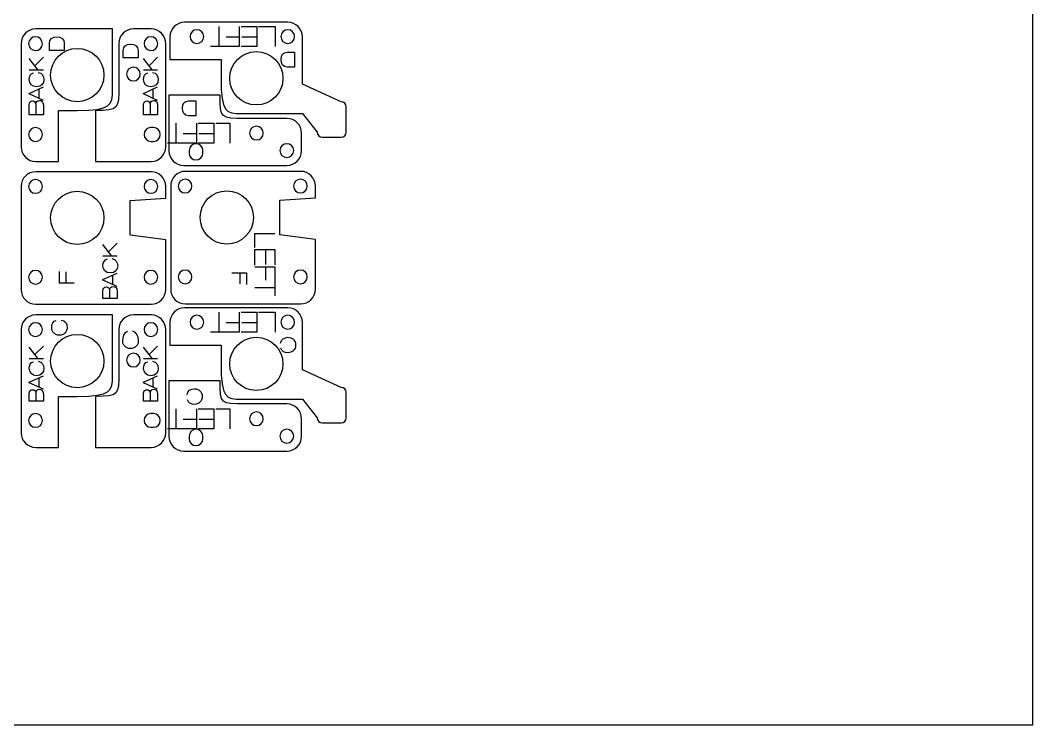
# Model space of a CAD drawing. Extents: x -610 to 0, y -305 to 0.
# Drawn here: x -206.2 to 0, y -304.8 to -161.3 of the extents above; entities that cross this region are included whole.
import ezdxf

# ---------------------------------------------------------------- set-up
doc = ezdxf.new("R2010")
doc.units = 0
doc.layers.add('CUTS', color=1, linetype='Continuous', true_color=0xff0000)
doc.layers.add('TEXT', color=5, linetype='Continuous', true_color=0x0000ff)
doc.layers.add('laser bed referance', color=3, linetype='Continuous', lineweight=25, true_color=0x00ff00)

msp = doc.modelspace()

# ---------------------------------------------------------------- linework, layer by layer
at = {"layer": 'CUTS', "color": 1, "lineweight": 25, "true_color": 0xff0000}
for points in [[(-151.72, -161.71), (-172.72, -161.71)], [(-187.4, -163.08), (-203.02, -163.08)], [(-187.4, -175.48), (-187.4, -163.08), (-187.4, -163.08)], [(-179.55, -163.08), (-183.14, -163.08)], [(-175.72, -164.71), (-175.72, -169.31), (-165.31, -169.31), (-165.31, -173.14)], [(-140.82, -177.93), (-148.72, -174.33), (-148.72, -164.71)], [(-206.02, -166.08), (-206.02, -187.08)], [(-186.14, -166.08), (-186.14, -174.67), (-186.14, -174.67)], [(-176.55, -187.08), (-176.55, -166.08)], [(-165.5, -176.58), (-175.9, -176.58), (-175.9, -187.89)], [(-139.82, -184.13), (-139.82, -178.93)], [(-203.02, -190.08), (-198.41, -190.08), (-198.41, -179.67), (-194.58, -179.67)], [(-190.86, -179.68), (-190.86, -190.08), (-179.55, -190.08)], [(-161.12, -180.33), (-148.71, -180.33), (-145.72, -184.13)], [(-151.9, -181.3), (-160.49, -181.3), (-160.49, -181.3)], [(-179.07, -183.18), (-179.58, -183.18)], [(-148.9, -187.89), (-148.9, -184.3)], [(-144.7, -185.13), (-140.82, -185.13), (-140.82, -185.13)], [(-179.59, -185.98), (-179.08, -185.98), (-179.08, -185.98)], [(-171.8, -187.86), (-171.8, -188.37), (-171.8, -188.37)], [(-169, -188.37), (-169, -187.86)], [(-172.9, -190.89), (-151.9, -190.89)], [(-179.55, -192.16), (-203.02, -192.16)], [(-149.09, -192.09), (-172.56, -192.09)], [(-206.02, -195.16), (-206.02, -216.16)], [(-176.55, -197.56), (-176.55, -195.16)], [(-175.56, -195.09), (-175.56, -216.08)], [(-153.34, -197.96), (-146.09, -197.49), (-146.09, -195.09)], [(-183.8, -205.1), (-183.8, -198.03), (-183.8, -198.03)], [(-146.09, -216.08), (-146.09, -205.99), (-153.34, -205.03), (-153.34, -197.96), (-153.34, -197.96)], [(-176.55, -216.16), (-176.55, -206.06)], [(-203.02, -219.16), (-179.55, -219.16)], [(-151.72, -219.88), (-172.72, -219.88)], [(-172.56, -219.08), (-149.09, -219.08)], [(-187.4, -221.33), (-203.02, -221.33)], [(-187.4, -233.73), (-187.4, -221.33), (-187.4, -221.33)], [(-179.55, -221.33), (-183.14, -221.33)], [(-206.02, -224.33), (-206.02, -245.32)], [(-186.14, -224.33), (-186.14, -232.91), (-186.14, -232.91)], [(-176.55, -245.32), (-176.55, -224.33)], [(-175.72, -222.88), (-175.72, -227.48), (-165.31, -227.48), (-165.31, -231.31)], [(-140.82, -236.1), (-148.72, -232.5), (-148.72, -222.88)], [(-165.5, -234.75), (-175.9, -234.75), (-175.9, -246.06)], [(-139.82, -242.3), (-139.82, -237.1)], [(-203.02, -248.32), (-198.41, -248.32), (-198.41, -237.91), (-194.58, -237.91)], [(-190.86, -237.92), (-190.86, -248.32), (-179.55, -248.32)], [(-161.12, -238.5), (-148.71, -238.5), (-145.72, -242.3)], [(-151.9, -239.47), (-160.49, -239.47), (-160.49, -239.47)], [(-179.07, -241.42), (-179.58, -241.42)], [(-148.9, -246.06), (-148.9, -242.47)], [(-144.7, -243.3), (-140.82, -243.3), (-140.82, -243.3)], [(-179.59, -244.22), (-179.08, -244.22), (-179.08, -244.22)], [(-171.8, -246.03), (-171.8, -246.53), (-171.8, -246.53)], [(-169, -246.54), (-169, -246.03)], [(-172.9, -249.06), (-151.9, -249.06)]]:
    msp.add_lwpolyline(points, dxfattribs=at)
for points in [[(-172.72, -161.71), (-174.37, -161.71), (-175.72, -163.05), (-175.72, -164.71)], [(-148.72, -164.71), (-148.72, -163.05), (-150.06, -161.71), (-151.72, -161.71)], [(-203.02, -163.08), (-204.67, -163.08), (-206.02, -164.42), (-206.02, -166.08)], [(-203.08, -164.68), (-203.85, -164.68), (-204.48, -165.3), (-204.48, -166.08)], [(-201.69, -166.09), (-201.68, -165.31), (-202.31, -164.68), (-203.08, -164.68)], [(-183.14, -163.08), (-184.8, -163.08), (-186.14, -164.42), (-186.14, -166.08)], [(-179.58, -164.68), (-180.35, -164.68), (-180.98, -165.3), (-180.98, -166.08)], [(-178.18, -166.09), (-178.18, -165.31), (-178.81, -164.68), (-179.58, -164.68)], [(-176.55, -166.08), (-176.55, -164.42), (-177.89, -163.08), (-179.55, -163.08)], [(-170.21, -163.24), (-170.99, -163.24), (-171.61, -163.86), (-171.62, -164.63)], [(-171.62, -164.63), (-171.62, -165.41), (-170.99, -166.04), (-170.22, -166.04)], [(-170.22, -166.04), (-169.45, -166.04), (-168.82, -165.42), (-168.82, -164.64)], [(-168.82, -164.64), (-168.81, -163.87), (-169.44, -163.24), (-170.21, -163.24)], [(-151.71, -163.24), (-152.49, -163.24), (-153.12, -163.86), (-153.12, -164.63)], [(-153.12, -164.63), (-153.12, -165.41), (-152.5, -166.04), (-151.72, -166.04)], [(-151.72, -166.04), (-150.95, -166.04), (-150.32, -165.42), (-150.32, -164.64)], [(-150.32, -164.64), (-150.32, -163.87), (-150.94, -163.24), (-151.71, -163.24)], [(-204.48, -166.08), (-204.49, -166.85), (-203.86, -167.48), (-203.09, -167.48)], [(-203.09, -167.48), (-202.32, -167.48), (-201.69, -166.86), (-201.69, -166.09)], [(-180.98, -166.08), (-180.99, -166.85), (-180.36, -167.48), (-179.59, -167.48)], [(-179.59, -167.48), (-178.82, -167.48), (-178.19, -166.86), (-178.18, -166.09)], [(-200.01, -172.48), (-200.01, -169.48), (-197.58, -167.05), (-194.58, -167.05)], [(-194.58, -167.05), (-191.59, -167.05), (-189.16, -169.48), (-189.16, -172.48)], [(-163.54, -173.14), (-163.54, -170.14), (-161.11, -167.71), (-158.12, -167.71)], [(-158.12, -167.71), (-155.12, -167.71), (-152.69, -170.14), (-152.69, -173.14)], [(-183.14, -170.88), (-183.91, -170.88), (-184.54, -171.5), (-184.54, -172.27)], [(-181.74, -172.28), (-181.74, -171.51), (-182.36, -170.88), (-183.14, -170.88)], [(-194.58, -177.9), (-197.58, -177.9), (-200.01, -175.48), (-200.01, -172.48)], [(-189.16, -172.48), (-189.16, -175.48), (-191.59, -177.9), (-194.58, -177.9)], [(-184.54, -172.27), (-184.54, -173.05), (-183.92, -173.68), (-183.15, -173.68)], [(-183.15, -173.68), (-182.37, -173.68), (-181.74, -173.06), (-181.74, -172.28)], [(-165.31, -173.14), (-165.31, -180.05), (-164.26, -180.33), (-161.12, -180.33)], [(-158.12, -178.56), (-161.11, -178.56), (-163.54, -176.13), (-163.54, -173.14)], [(-152.69, -173.14), (-152.69, -176.13), (-155.12, -178.56), (-158.12, -178.56)], [(-186.14, -174.67), (-186.14, -179.47), (-186.14, -179.68), (-190.86, -179.68)], [(-194.58, -179.67), (-187.67, -179.67), (-187.4, -178.62), (-187.4, -175.48)], [(-160.49, -181.3), (-165.29, -181.3), (-165.5, -181.3), (-165.5, -176.58)], [(-139.82, -178.93), (-139.82, -178.38), (-140.27, -177.93), (-140.82, -177.93)], [(-148.9, -184.3), (-148.9, -182.65), (-150.25, -181.3), (-151.9, -181.3)], [(-203.08, -183.18), (-203.85, -183.17), (-204.48, -183.8), (-204.48, -184.57)], [(-201.69, -184.58), (-201.68, -183.81), (-202.31, -183.18), (-203.08, -183.18)], [(-179.58, -183.18), (-180.35, -183.17), (-180.98, -183.8), (-180.98, -184.57)], [(-177.67, -184.58), (-177.67, -183.81), (-178.3, -183.18), (-179.07, -183.18)], [(-158.1, -182.9), (-158.87, -182.9), (-159.5, -183.52), (-159.5, -184.3)], [(-156.7, -184.31), (-156.7, -183.53), (-157.33, -182.91), (-158.1, -182.9)], [(-204.48, -184.57), (-204.49, -185.35), (-203.86, -185.97), (-203.09, -185.98)], [(-203.09, -185.98), (-202.32, -185.98), (-201.69, -185.35), (-201.69, -184.58)], [(-180.98, -184.57), (-180.99, -185.35), (-180.36, -185.97), (-179.59, -185.98)], [(-179.08, -185.98), (-178.31, -185.98), (-177.68, -185.36), (-177.67, -184.58)], [(-159.5, -184.3), (-159.51, -185.07), (-158.88, -185.7), (-158.11, -185.7)], [(-158.11, -185.7), (-157.33, -185.71), (-156.71, -185.08), (-156.7, -184.31)], [(-145.72, -184.13), (-145.72, -184.68), (-145.26, -185.13), (-144.7, -185.13)], [(-140.82, -185.13), (-140.27, -185.13), (-139.82, -184.68), (-139.82, -184.13)], [(-206.02, -187.08), (-206.02, -188.73), (-204.67, -190.08), (-203.02, -190.08)], [(-179.55, -190.08), (-177.89, -190.08), (-176.55, -188.73), (-176.55, -187.08)], [(-170.4, -186.46), (-171.17, -186.46), (-171.8, -187.08), (-171.8, -187.86)], [(-169, -187.86), (-169, -187.09), (-169.62, -186.46), (-170.4, -186.46)], [(-151.9, -186.46), (-152.67, -186.46), (-153.3, -187.08), (-153.3, -187.85)], [(-150.5, -187.86), (-150.5, -187.09), (-151.13, -186.46), (-151.9, -186.46)], [(-175.9, -187.89), (-175.9, -189.55), (-174.56, -190.89), (-172.9, -190.89)], [(-171.8, -188.37), (-171.8, -189.14), (-171.18, -189.77), (-170.41, -189.77)], [(-170.41, -189.77), (-169.63, -189.77), (-169, -189.15), (-169, -188.37)], [(-153.3, -187.85), (-153.31, -188.63), (-152.68, -189.26), (-151.91, -189.26)], [(-151.91, -189.26), (-151.14, -189.26), (-150.51, -188.64), (-150.5, -187.86)], [(-151.9, -190.89), (-150.25, -190.89), (-148.9, -189.55), (-148.9, -187.89)], [(-203.02, -192.16), (-204.67, -192.16), (-206.02, -193.5), (-206.02, -195.16)], [(-203.08, -193.76), (-203.85, -193.76), (-204.48, -194.38), (-204.48, -195.16)], [(-201.69, -195.17), (-201.68, -194.39), (-202.31, -193.76), (-203.08, -193.76)], [(-179.58, -193.76), (-180.35, -193.76), (-180.98, -194.38), (-180.98, -195.16)], [(-178.18, -195.17), (-178.18, -194.39), (-178.81, -193.77), (-179.58, -193.76)], [(-176.55, -195.16), (-176.55, -193.5), (-177.89, -192.16), (-179.55, -192.16)], [(-172.56, -192.09), (-174.21, -192.09), (-175.56, -193.43), (-175.56, -195.09)], [(-172.62, -193.69), (-173.4, -193.68), (-174.02, -194.31), (-174.03, -195.08)], [(-171.23, -195.09), (-171.22, -194.32), (-171.85, -193.69), (-172.62, -193.69)], [(-149.12, -193.69), (-149.9, -193.68), (-150.52, -194.31), (-150.53, -195.08)], [(-147.73, -195.09), (-147.72, -194.32), (-148.35, -193.69), (-149.12, -193.69)], [(-146.09, -195.09), (-146.09, -193.43), (-147.44, -192.09), (-149.09, -192.09)], [(-204.48, -195.16), (-204.49, -195.93), (-203.86, -196.56), (-203.09, -196.56)], [(-203.09, -196.56), (-202.32, -196.57), (-201.69, -195.94), (-201.69, -195.17)], [(-180.98, -195.16), (-180.99, -195.93), (-180.36, -196.56), (-179.59, -196.56)], [(-179.59, -196.56), (-178.82, -196.57), (-178.19, -195.94), (-178.18, -195.17)], [(-174.03, -195.08), (-174.03, -195.86), (-173.4, -196.48), (-172.63, -196.49)], [(-172.63, -196.49), (-171.86, -196.49), (-171.23, -195.87), (-171.23, -195.09)], [(-150.53, -195.08), (-150.53, -195.86), (-149.9, -196.48), (-149.13, -196.49)], [(-149.13, -196.49), (-148.36, -196.49), (-147.73, -195.87), (-147.73, -195.09)], [(-200.01, -201.56), (-200.01, -198.56), (-197.58, -196.14), (-194.58, -196.14)], [(-194.58, -196.14), (-191.59, -196.14), (-189.16, -198.56), (-189.16, -201.56)], [(-183.8, -198.03), (-183.8, -198.03), (-176.55, -197.56), (-176.55, -197.56)], [(-169.55, -201.49), (-169.55, -198.49), (-167.12, -196.06), (-164.13, -196.06)], [(-164.13, -196.06), (-161.13, -196.06), (-158.7, -198.49), (-158.7, -201.49)], [(-194.58, -206.99), (-197.58, -206.99), (-200.01, -204.56), (-200.01, -201.56)], [(-189.16, -201.56), (-189.16, -204.56), (-191.59, -206.99), (-194.58, -206.99)], [(-164.13, -206.91), (-167.12, -206.91), (-169.55, -204.48), (-169.55, -201.49)], [(-158.7, -201.49), (-158.7, -204.48), (-161.13, -206.91), (-164.13, -206.91)], [(-176.55, -206.06), (-176.55, -206.06), (-183.8, -205.1), (-183.8, -205.1)], [(-203.08, -212.26), (-203.85, -212.26), (-204.48, -212.88), (-204.48, -213.65)], [(-201.69, -213.66), (-201.68, -212.89), (-202.31, -212.26), (-203.08, -212.26)], [(-179.58, -212.26), (-180.35, -212.26), (-180.98, -212.88), (-180.98, -213.65)], [(-178.18, -213.66), (-178.18, -212.89), (-178.81, -212.26), (-179.58, -212.26)], [(-172.62, -212.18), (-173.4, -212.18), (-174.02, -212.81), (-174.03, -213.58)], [(-171.23, -213.59), (-171.22, -212.82), (-171.85, -212.19), (-172.62, -212.18)], [(-149.12, -212.18), (-149.89, -212.18), (-150.52, -212.81), (-150.52, -213.58)], [(-147.73, -213.59), (-147.72, -212.81), (-148.35, -212.19), (-149.12, -212.18)], [(-204.48, -213.65), (-204.49, -214.43), (-203.86, -215.06), (-203.09, -215.06)], [(-203.09, -215.06), (-202.32, -215.06), (-201.69, -214.44), (-201.69, -213.66)], [(-180.98, -213.65), (-180.99, -214.43), (-180.36, -215.06), (-179.59, -215.06)], [(-179.59, -215.06), (-178.82, -215.06), (-178.19, -214.44), (-178.18, -213.66)], [(-174.03, -213.58), (-174.03, -214.35), (-173.4, -214.98), (-172.63, -214.98)], [(-172.63, -214.98), (-171.86, -214.99), (-171.23, -214.36), (-171.23, -213.59)], [(-150.52, -213.58), (-150.53, -214.35), (-149.9, -214.98), (-149.13, -214.98)], [(-149.13, -214.98), (-148.36, -214.99), (-147.73, -214.36), (-147.73, -213.59)], [(-206.02, -216.16), (-206.02, -217.82), (-204.67, -219.16), (-203.02, -219.16)], [(-179.55, -219.16), (-177.89, -219.16), (-176.55, -217.82), (-176.55, -216.16)], [(-175.56, -216.08), (-175.56, -217.74), (-174.21, -219.08), (-172.56, -219.08)], [(-149.09, -219.08), (-147.44, -219.08), (-146.09, -217.74), (-146.09, -216.08)], [(-172.72, -219.88), (-174.37, -219.88), (-175.72, -221.22), (-175.72, -222.88)], [(-148.72, -222.88), (-148.72, -221.22), (-150.06, -219.88), (-151.72, -219.88)], [(-203.02, -221.33), (-204.67, -221.33), (-206.02, -222.67), (-206.02, -224.33)], [(-183.14, -221.33), (-184.8, -221.33), (-186.14, -222.67), (-186.14, -224.33)], [(-176.55, -224.33), (-176.55, -222.67), (-177.89, -221.33), (-179.55, -221.33)], [(-170.21, -221.41), (-170.99, -221.41), (-171.61, -222.03), (-171.62, -222.8)], [(-168.82, -222.81), (-168.81, -222.04), (-169.44, -221.41), (-170.21, -221.41)], [(-151.71, -221.41), (-152.49, -221.41), (-153.12, -222.03), (-153.12, -222.8)], [(-150.32, -222.81), (-150.32, -222.04), (-150.94, -221.41), (-151.71, -221.41)], [(-204.48, -224.32), (-204.49, -225.09), (-203.86, -225.72), (-203.09, -225.73)], [(-203.08, -222.93), (-203.85, -222.92), (-204.48, -223.55), (-204.48, -224.32)], [(-203.09, -225.73), (-202.32, -225.73), (-201.69, -225.1), (-201.69, -224.33)], [(-201.69, -224.33), (-201.68, -223.56), (-202.31, -222.93), (-203.08, -222.93)], [(-180.98, -224.32), (-180.99, -225.09), (-180.36, -225.72), (-179.59, -225.73)], [(-179.58, -222.93), (-180.35, -222.92), (-180.98, -223.55), (-180.98, -224.32)], [(-179.59, -225.73), (-178.82, -225.73), (-178.19, -225.1), (-178.18, -224.33)], [(-178.18, -224.33), (-178.18, -223.56), (-178.81, -222.93), (-179.58, -222.93)], [(-171.62, -222.8), (-171.62, -223.58), (-170.99, -224.21), (-170.22, -224.21)], [(-170.22, -224.21), (-169.45, -224.21), (-168.82, -223.59), (-168.82, -222.81)], [(-153.12, -222.8), (-153.12, -223.58), (-152.5, -224.21), (-151.72, -224.21)], [(-151.72, -224.21), (-150.95, -224.21), (-150.32, -223.59), (-150.32, -222.81)], [(-200.01, -230.73), (-200.01, -227.73), (-197.58, -225.3), (-194.58, -225.3)], [(-194.58, -225.3), (-191.59, -225.3), (-189.16, -227.73), (-189.16, -230.73)], [(-163.54, -231.31), (-163.54, -228.31), (-161.11, -225.88), (-158.12, -225.88)], [(-158.12, -225.88), (-155.12, -225.88), (-152.69, -228.31), (-152.69, -231.31)], [(-194.58, -236.15), (-197.58, -236.15), (-200.01, -233.72), (-200.01, -230.73)], [(-189.16, -230.73), (-189.16, -233.72), (-191.59, -236.15), (-194.58, -236.15)], [(-183.14, -229.13), (-183.91, -229.12), (-184.54, -229.75), (-184.54, -230.52)], [(-184.54, -230.52), (-184.54, -231.29), (-183.92, -231.92), (-183.15, -231.93)], [(-183.15, -231.93), (-182.37, -231.93), (-181.74, -231.3), (-181.74, -230.53)], [(-181.74, -230.53), (-181.74, -229.76), (-182.36, -229.13), (-183.14, -229.13)], [(-186.14, -232.91), (-186.14, -237.72), (-186.14, -237.92), (-190.86, -237.92)], [(-165.31, -231.31), (-165.31, -238.22), (-164.26, -238.5), (-161.12, -238.5)], [(-158.12, -236.73), (-161.11, -236.73), (-163.54, -234.3), (-163.54, -231.31)], [(-152.69, -231.31), (-152.69, -234.3), (-155.12, -236.73), (-158.12, -236.73)], [(-194.58, -237.91), (-187.67, -237.91), (-187.4, -236.86), (-187.4, -233.73)], [(-160.49, -239.47), (-165.29, -239.47), (-165.5, -239.47), (-165.5, -234.75)], [(-139.82, -237.1), (-139.82, -236.54), (-140.27, -236.1), (-140.82, -236.1)], [(-158.1, -241.07), (-158.87, -241.07), (-159.5, -241.69), (-159.5, -242.47)], [(-156.7, -242.48), (-156.7, -241.7), (-157.33, -241.08), (-158.1, -241.07)], [(-148.9, -242.47), (-148.9, -240.82), (-150.25, -239.47), (-151.9, -239.47)], [(-204.48, -242.82), (-204.49, -243.59), (-203.86, -244.22), (-203.09, -244.22)], [(-203.08, -241.42), (-203.85, -241.42), (-204.48, -242.05), (-204.48, -242.82)], [(-203.09, -244.22), (-202.32, -244.23), (-201.69, -243.6), (-201.69, -242.83)], [(-201.69, -242.83), (-201.68, -242.05), (-202.31, -241.42), (-203.08, -241.42)], [(-180.98, -242.82), (-180.99, -243.59), (-180.36, -244.22), (-179.59, -244.22)], [(-179.58, -241.42), (-180.35, -241.42), (-180.98, -242.04), (-180.98, -242.82)], [(-179.08, -244.22), (-178.31, -244.23), (-177.68, -243.6), (-177.67, -242.83)], [(-177.67, -242.83), (-177.67, -242.05), (-178.3, -241.42), (-179.07, -241.42)], [(-159.5, -242.47), (-159.51, -243.24), (-158.88, -243.87), (-158.11, -243.87)], [(-158.11, -243.87), (-157.33, -243.88), (-156.71, -243.25), (-156.7, -242.48)], [(-145.72, -242.3), (-145.72, -242.85), (-145.26, -243.3), (-144.7, -243.3)], [(-140.82, -243.3), (-140.27, -243.3), (-139.82, -242.85), (-139.82, -242.3)], [(-206.02, -245.32), (-206.02, -246.98), (-204.67, -248.32), (-203.02, -248.32)], [(-179.55, -248.32), (-177.89, -248.32), (-176.55, -246.98), (-176.55, -245.32)], [(-170.4, -244.63), (-171.17, -244.63), (-171.8, -245.25), (-171.8, -246.03)], [(-169, -246.03), (-169, -245.26), (-169.62, -244.63), (-170.4, -244.63)], [(-151.9, -244.63), (-152.67, -244.63), (-153.3, -245.25), (-153.3, -246.02)], [(-150.5, -246.03), (-150.5, -245.26), (-151.13, -244.63), (-151.9, -244.63)], [(-175.9, -246.06), (-175.9, -247.72), (-174.56, -249.06), (-172.9, -249.06)], [(-171.8, -246.53), (-171.8, -247.31), (-171.18, -247.94), (-170.41, -247.94)], [(-170.41, -247.94), (-169.63, -247.94), (-169, -247.32), (-169, -246.54)], [(-153.3, -246.02), (-153.31, -246.8), (-152.68, -247.43), (-151.91, -247.43)], [(-151.91, -247.43), (-151.14, -247.43), (-150.51, -246.81), (-150.5, -246.03)], [(-151.9, -249.06), (-150.25, -249.06), (-148.9, -247.72), (-148.9, -246.06)]]:
    msp.add_open_spline(points, degree=3, dxfattribs=at)
at = {"layer": 'laser bed referance'}
for p, q in [((0, -304.8), (0, 0)), ((-609.6, -304.8), (0, -304.8))]:
    msp.add_line(p, q, dxfattribs=at)
at = {"layer": 'TEXT', "color": 5, "true_color": 0x0000ff}
for points in [[(-165.73, -162.61), (-165.73, -166.67)], [(-161.58, -162.61), (-161.58, -166.67), (-164.42, -166.67)], [(-161.22, -162.61), (-158.03, -162.61), (-158.03, -166.67), (-161.18, -166.67)], [(-157.64, -162.61), (-154.29, -162.61), (-154.29, -166.67)], [(-161.58, -164.78), (-164.25, -164.78)], [(-158.03, -164.78), (-161.05, -164.78)], [(-200.25, -167.45), (-200.25, -165.98)], [(-197.23, -165.98), (-197.23, -167.45), (-200.25, -167.45), (-200.25, -167.45)], [(-163.98, -166.67), (-167.47, -166.67)], [(-203.23, -170.58), (-201.49, -168.83)], [(-185.22, -168.94), (-185.22, -167.47)], [(-182.2, -167.47), (-182.2, -168.94), (-185.22, -168.94), (-185.22, -168.94)], [(-179.95, -170.58), (-178.21, -168.83)], [(-151.83, -167.81), (-150.35, -167.81), (-150.35, -170.84), (-150.35, -170.84)], [(-202.57, -171.45), (-204.37, -169.09)], [(-179.29, -171.45), (-181.09, -169.09)], [(-150.35, -170.84), (-151.83, -170.84)], [(-201.49, -171.45), (-204.37, -171.45)], [(-178.21, -171.45), (-181.09, -171.45)], [(-201.49, -177.64), (-204.37, -176.32), (-204.37, -176.21), (-201.49, -174.89)], [(-178.21, -177.64), (-181.09, -176.32), (-181.09, -176.21), (-178.21, -174.89)], [(-202.44, -175.33), (-202.44, -177.21)], [(-179.16, -175.33), (-179.16, -177.21)], [(-204.37, -180.56), (-204.37, -178.5)], [(-201.49, -178.6), (-201.49, -180.56), (-204.37, -180.56), (-204.37, -180.56)], [(-203, -178.36), (-203, -180.56)], [(-203, -178.36), (-203, -178.36)], [(-181.09, -180.56), (-181.09, -178.5)], [(-178.21, -178.6), (-178.21, -180.56), (-181.09, -180.56), (-181.09, -180.56)], [(-179.72, -178.36), (-179.72, -180.56)], [(-179.72, -178.36), (-179.71, -178.36)], [(-171.91, -177.73), (-170.44, -177.73), (-170.44, -180.75), (-170.44, -180.75)], [(-170.44, -180.75), (-171.91, -180.75)], [(-174.48, -182.28), (-174.48, -186.33)], [(-170.32, -182.28), (-170.32, -186.33), (-173.17, -186.33)], [(-169.97, -182.28), (-166.78, -182.28), (-166.78, -186.33), (-169.93, -186.33)], [(-166.39, -182.28), (-163.54, -182.28), (-163.54, -186.33)], [(-170.32, -184.44), (-173, -184.44)], [(-166.78, -184.44), (-169.8, -184.44)], [(-172.72, -186.33), (-176.22, -186.33)], [(-158.43, -207.61), (-158.43, -204.77), (-154.37, -204.77)], [(-187.55, -209.36), (-189.35, -207)], [(-188.22, -208.49), (-186.48, -206.73)], [(-158.43, -211.19), (-158.43, -208), (-154.37, -208), (-154.37, -211.16)], [(-156.26, -208), (-156.26, -211.03)], [(-186.48, -209.36), (-189.35, -209.36)], [(-158.43, -211.55), (-154.37, -211.55), (-154.37, -214.39)], [(-156.26, -211.55), (-156.26, -214.23)], [(-195.2, -214.84), (-198.22, -214.84), (-198.22, -212.48)], [(-196.81, -214.84), (-196.81, -212.58)], [(-186.48, -215.54), (-189.35, -214.22), (-189.35, -214.12), (-186.48, -212.8)], [(-187.43, -213.23), (-187.43, -215.11)], [(-163.12, -212.76), (-160.1, -212.76), (-160.1, -215.11)], [(-161.5, -212.76), (-161.5, -215.02)], [(-154.37, -213.95), (-154.37, -217.45)], [(-189.35, -217.96), (-189.35, -216.4)], [(-187.99, -216.27), (-187.99, -217.96)], [(-187.99, -216.27), (-187.98, -216.27)], [(-158.43, -215.71), (-154.37, -215.71)], [(-186.48, -216.51), (-186.48, -217.96), (-189.35, -217.96), (-189.35, -217.96)], [(-165.73, -220.78), (-165.73, -224.84)], [(-161.58, -220.78), (-161.58, -224.84), (-164.42, -224.84)], [(-161.22, -220.78), (-158.03, -220.78), (-158.03, -224.84), (-161.18, -224.84)], [(-157.64, -220.78), (-154.29, -220.78), (-154.29, -224.84)], [(-161.58, -222.95), (-164.25, -222.95)], [(-158.03, -222.95), (-161.05, -222.95)], [(-163.98, -224.84), (-167.47, -224.84)], [(-202.56, -230.28), (-204.37, -227.92)], [(-203.23, -229.41), (-201.49, -227.66)], [(-179.28, -230.28), (-181.08, -227.92)], [(-179.95, -229.41), (-178.21, -227.66)], [(-201.49, -230.28), (-204.37, -230.28)], [(-178.21, -230.28), (-181.08, -230.28)], [(-201.49, -236.47), (-204.37, -235.15), (-204.37, -235.04), (-201.49, -233.72)], [(-202.44, -234.16), (-202.44, -236.04)], [(-178.21, -236.47), (-181.09, -235.15), (-181.09, -235.04), (-178.21, -233.72)], [(-179.16, -234.16), (-179.16, -236.04)], [(-204.37, -238.89), (-204.37, -237.33)], [(-201.49, -237.43), (-201.49, -238.89), (-204.37, -238.89), (-204.37, -238.89)], [(-203, -237.19), (-203, -238.89)], [(-203, -237.19), (-202.99, -237.19)], [(-181.08, -238.89), (-181.08, -237.33)], [(-178.21, -237.43), (-178.21, -238.89), (-181.08, -238.89), (-181.08, -238.89)], [(-179.72, -237.19), (-179.72, -238.89)], [(-179.72, -237.19), (-179.71, -237.19)], [(-174.48, -240.45), (-174.48, -244.5)], [(-170.32, -240.45), (-170.32, -244.5), (-173.17, -244.5)], [(-169.97, -240.45), (-166.78, -240.45), (-166.78, -244.5), (-169.93, -244.5)], [(-166.39, -240.45), (-163.54, -240.45), (-163.54, -244.5)], [(-170.32, -242.62), (-173, -242.62)], [(-166.78, -242.62), (-169.8, -242.62)], [(-172.72, -244.5), (-176.22, -244.5)]]:
    msp.add_lwpolyline(points, dxfattribs=at)
for points in [[(-200.25, -165.98), (-200.25, -165.14), (-199.64, -164.71), (-198.74, -164.71)], [(-198.74, -164.71), (-197.84, -164.71), (-197.23, -165.14), (-197.23, -165.98)], [(-185.22, -167.47), (-185.22, -166.63), (-184.61, -166.2), (-183.71, -166.2)], [(-183.71, -166.2), (-182.81, -166.2), (-182.2, -166.63), (-182.2, -167.47)], [(-153.09, -169.33), (-153.09, -168.42), (-152.66, -167.81), (-151.83, -167.81)], [(-151.83, -170.84), (-152.66, -170.84), (-153.09, -170.23), (-153.09, -169.33)], [(-204.37, -173.39), (-204.37, -172.71), (-204.09, -172.17), (-203.46, -172.02)], [(-202.52, -171.95), (-201.75, -172.03), (-201.37, -172.73), (-201.37, -173.39)], [(-181.09, -173.39), (-181.09, -172.71), (-180.81, -172.17), (-180.18, -172.02)], [(-179.24, -171.95), (-178.47, -172.03), (-178.09, -172.73), (-178.09, -173.39)], [(-202.87, -174.88), (-203.81, -174.88), (-204.37, -174.21), (-204.37, -173.39)], [(-201.37, -173.39), (-201.37, -174.21), (-201.92, -174.88), (-202.87, -174.88)], [(-179.59, -174.88), (-180.53, -174.88), (-181.09, -174.21), (-181.09, -173.39)], [(-178.09, -173.39), (-178.09, -174.21), (-178.64, -174.88), (-179.59, -174.88)], [(-204.37, -178.5), (-204.37, -178.04), (-204.12, -177.72), (-203.65, -177.72)], [(-203.65, -177.72), (-203.32, -177.72), (-203, -178.02), (-203, -178.36)], [(-203, -178.36), (-202.98, -177.99), (-202.78, -177.64), (-202.28, -177.64)], [(-202.28, -177.64), (-201.94, -177.64), (-201.49, -177.85), (-201.49, -178.6)], [(-181.09, -178.5), (-181.09, -178.04), (-180.84, -177.72), (-180.37, -177.72)], [(-180.37, -177.72), (-180.04, -177.72), (-179.71, -178.02), (-179.72, -178.36)], [(-179.71, -178.36), (-179.7, -177.99), (-179.5, -177.64), (-178.99, -177.64)], [(-178.99, -177.64), (-178.66, -177.64), (-178.21, -177.85), (-178.21, -178.6)], [(-173.17, -179.24), (-173.17, -178.34), (-172.74, -177.73), (-171.91, -177.73)], [(-171.91, -180.75), (-172.74, -180.75), (-173.17, -180.14), (-173.17, -179.24)], [(-189.35, -211.3), (-189.35, -210.62), (-189.08, -210.08), (-188.45, -209.92)], [(-187.51, -209.86), (-186.74, -209.94), (-186.35, -210.63), (-186.35, -211.3)], [(-187.85, -212.78), (-188.8, -212.78), (-189.35, -212.12), (-189.35, -211.3)], [(-186.35, -211.3), (-186.35, -212.12), (-186.91, -212.78), (-187.85, -212.78)], [(-189.35, -216.4), (-189.35, -215.95), (-189.11, -215.63), (-188.64, -215.63)], [(-188.64, -215.63), (-188.31, -215.63), (-187.98, -215.93), (-187.99, -216.27)], [(-187.98, -216.27), (-187.97, -215.89), (-187.77, -215.54), (-187.26, -215.54)], [(-187.26, -215.54), (-186.93, -215.54), (-186.48, -215.75), (-186.48, -216.51)], [(-199.79, -223.88), (-199.79, -223.17), (-199.5, -222.6), (-198.85, -222.44)], [(-197.85, -222.37), (-197.04, -222.45), (-196.64, -223.18), (-196.64, -223.88)], [(-198.22, -225.45), (-199.22, -225.45), (-199.79, -224.74), (-199.79, -223.88)], [(-196.64, -223.88), (-196.64, -224.74), (-197.22, -225.45), (-198.22, -225.45)], [(-185.31, -226.61), (-185.31, -225.89), (-185.02, -224.82), (-184.36, -224.66)], [(-183.37, -224.59), (-182.56, -224.68), (-182.16, -225.91), (-182.16, -226.61)], [(-183.73, -228.17), (-184.73, -228.17), (-185.31, -227.47), (-185.31, -226.61)], [(-182.16, -226.61), (-182.16, -227.47), (-182.73, -228.17), (-183.73, -228.17)], [(-153.19, -227.1), (-153.1, -226.29), (-152.37, -225.89), (-151.67, -225.89)], [(-151.67, -225.89), (-150.81, -225.89), (-150.11, -226.46), (-150.11, -227.46)], [(-151.67, -229.04), (-152.39, -229.04), (-152.96, -228.75), (-153.12, -228.09)], [(-150.11, -227.46), (-150.11, -228.46), (-150.81, -229.04), (-151.67, -229.04)], [(-204.37, -232.22), (-204.37, -231.54), (-204.09, -231), (-203.46, -230.85)], [(-202.52, -230.78), (-201.75, -230.87), (-201.37, -231.56), (-201.37, -232.22)], [(-181.08, -232.22), (-181.08, -231.54), (-180.81, -231), (-180.18, -230.85)], [(-179.24, -230.78), (-178.47, -230.87), (-178.08, -231.56), (-178.08, -232.22)], [(-202.87, -233.71), (-203.81, -233.71), (-204.37, -233.04), (-204.37, -232.22)], [(-201.37, -232.22), (-201.37, -233.04), (-201.92, -233.71), (-202.87, -233.71)], [(-179.58, -233.71), (-180.53, -233.71), (-181.08, -233.04), (-181.08, -232.22)], [(-178.08, -232.22), (-178.08, -233.04), (-178.64, -233.71), (-179.58, -233.71)], [(-204.37, -237.33), (-204.37, -236.87), (-204.12, -236.56), (-203.65, -236.56)], [(-203.65, -236.56), (-203.32, -236.56), (-202.99, -236.85), (-203, -237.19)], [(-202.99, -237.19), (-202.98, -236.82), (-202.78, -236.47), (-202.27, -236.47)], [(-202.27, -236.47), (-201.94, -236.47), (-201.49, -236.68), (-201.49, -237.43)], [(-181.08, -237.33), (-181.08, -236.87), (-180.84, -236.56), (-180.37, -236.56)], [(-180.37, -236.56), (-180.04, -236.56), (-179.71, -236.85), (-179.72, -237.19)], [(-179.71, -237.19), (-179.7, -236.82), (-179.5, -236.47), (-178.99, -236.47)], [(-178.99, -236.47), (-178.66, -236.47), (-178.21, -236.68), (-178.21, -237.43)], [(-172.22, -237.6), (-172.13, -236.79), (-171.41, -236.38), (-170.71, -236.38)], [(-170.71, -236.38), (-169.84, -236.38), (-169.14, -236.96), (-169.14, -237.96)], [(-170.71, -239.54), (-171.42, -239.54), (-171.99, -239.25), (-172.15, -238.59)], [(-169.14, -237.96), (-169.14, -238.96), (-169.84, -239.54), (-170.71, -239.54)]]:
    msp.add_open_spline(points, degree=3, dxfattribs=at)

doc.saveas('drawing.dxf')
